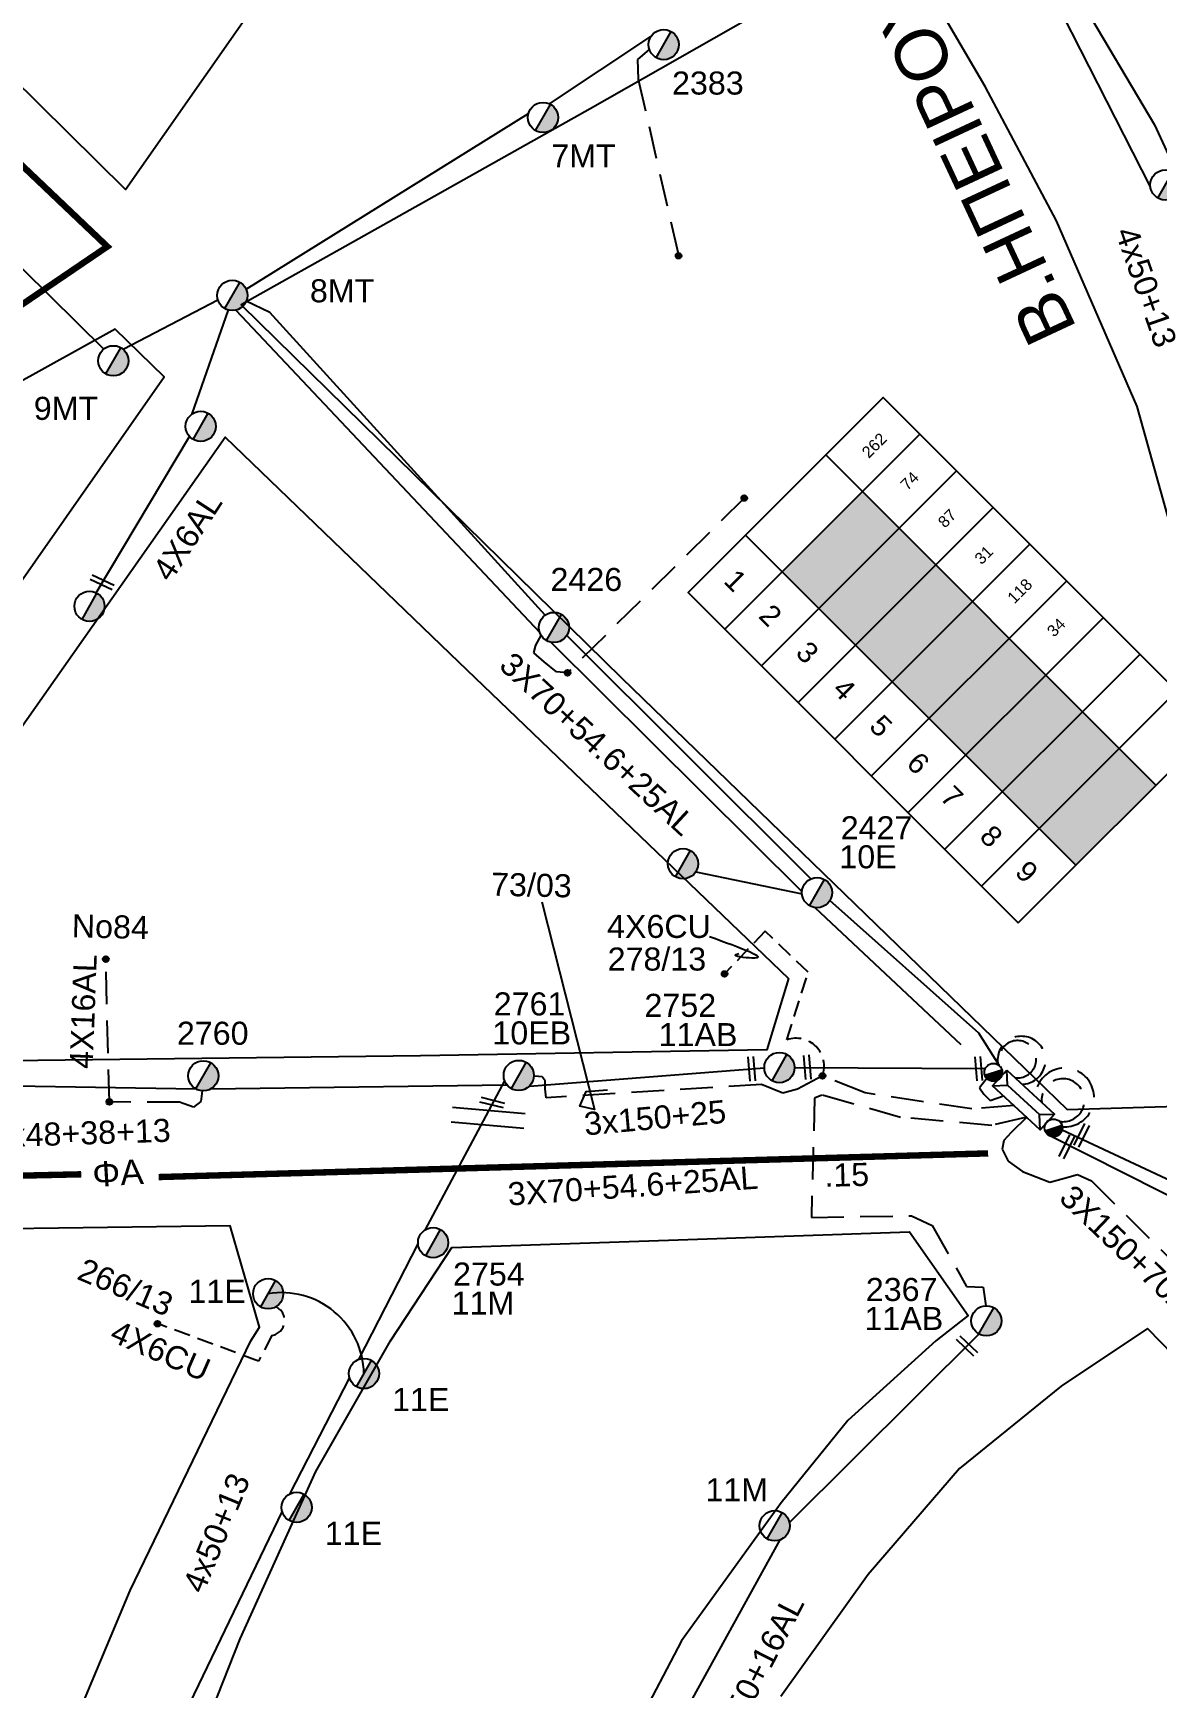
# Model space of a CAD drawing. Header units: millimetres. Extents: x 645 to 3057, y 900 to 1793.
# Drawn here: x 1330.6 to 1418.3, y 1563.5 to 1692.7 of the extents above; entities that cross this region are included whole.
import ezdxf
from ezdxf.enums import TextEntityAlignment as Align

# ---------------------------------------------------------------- set-up
doc = ezdxf.new("R2010")
doc.units = ezdxf.units.MM
doc.linetypes.add('DASHED', pattern=[19.05, 12.7, -6.35])
for name, color, linetype in [('Άγνωστα', 7, 'Continuous'), ('Ασφαλειοκιβώτια Χ.Τ 9 αναχωρήσεων', 7, 'Continuous'), ('Γυμνά εναέρια ΧΤ και ΦΟΠ (3Φ)   4x50+16AL', 7, 'Continuous'), ('Επιγραφές - Σχήματα', 7, 'Continuous'), ('Καλώδια ΧΤ   3x150+50CU', 7, 'DASHED'), ('Καλώδια ΧΤ   4Χ6CU', 7, 'DASHED'), ('Μηχανική τομή', 7, 'Continuous'), ('Στύλος ΦΜ', 7, 'Continuous'), ('Στύλος ΦΜ @ 1', 7, 'Continuous'), ('Συνδέσεις', 7, 'Continuous'), ('Συνεστραμμένα ΧΤ   3x70+54.6+25 AL', 7, 'SYN_LINE'), ('Τομή', 7, 'Continuous'), ('Υποσταθμός εναέριος 2 στύλων', 7, 'Continuous'), ('Υποσταθμός πόλεως', 7, 'Continuous'), ('Υπόβαθρο ΔΕΗ', 7, 'Continuous'), ('Υπόγεια Καλώδια Δικτύου ΧΤ   .15', 7, 'DASHED'), ('Υπόγεια καλώδια Δικτύου ΧΤ και Παρ. ΧΤ - 3X150+70 AL', 7, 'DASHED'), ('Υπόγεια καλώδια Παροχών ΧΤ   4x16AL', 7, 'DASHED'), ('Υπόγεια καλώδια Παροχών ΧΤ   4x6', 7, 'DASHED')]:
    doc.layers.add(name, color=color, linetype=linetype)
doc.styles.get("Standard").update_dxf_attribs({"font": 'arial.ttf'})
doc.linetypes.add('SYN_LINE', pattern='A,0.5,-0.0001,["/\\/\\/\\/",Standard,S=0.1,R=0,X=0,Y=-0.05],-0.25', length=0.7501)

# ---------------------------------------------------------------- blocks, each defined once
blk = doc.blocks.new('ΥΠΑΡΧΩΝ ΤΣΙΜΕΝΤΕΝΙΟΣ ΣΤΥΛΟΣ')
at = {"layer": 'Στύλος ΦΜ'}
blk.add_hatch(color=256, dxfattribs=at).paths.add_polyline_path([(-1.29, -2.28, 0.574793), (2.62, 0, 0.268822), (1.3, 2.27)])
blk.add_line((-1.29, -2.28), (1.3, 2.27), dxfattribs=at)
blk.add_circle((0, 0), 2.62, dxfattribs=at)
at = {"layer": 'Στύλος ΦΜ', "flags": 4}
for tag, p in [('ΑΡΙΘΜΟΣ', (-4.68, 8.05)), ('ΤΥΠΟΣ', (-4.91, 3.03))]:
    blk.add_attdef(tag, p, '', height=4, dxfattribs=at)
blk = doc.blocks.new('ΥΠΟΣΤΑΘΜΟΣ ΕΝΑΕΡΙΟΣ ΕΠΙ 2 ΣΤΥΛΩΝ')
at = {"layer": 'Υποσταθμός εναέριος 2 στύλων', "linetype": 'Continuous'}
for points in [[(-11.97, -2.11, 0.574793), (-8.45, -0.07, 0.268822), (-9.64, 1.98)], [(9.68, -2.15, 0.574793), (13.19, -0.1, 0.268822), (12.01, 1.95)]]:
    blk.add_hatch(color=256, dxfattribs=at).paths.add_polyline_path(points)
for p, q in [((-11.97, -2.11), (-9.64, 1.98)), ((9.68, -2.15), (12.01, 1.95))]:
    blk.add_line(p, q, dxfattribs=at)
for centre in [(-10.81, -0.07), (10.84, -0.1)]:
    blk.add_circle(centre, 2.36, dxfattribs=at)
at = {"layer": 'Υποσταθμός πόλεως', "linetype": 'Continuous', "ltscale": 40}
blk.add_lwpolyline([(-8.57, 2.82), (8.57, 2.82), (8.57, -2.82), (-8.57, -2.82)], close=True, dxfattribs=at)
for points in [[(-5.75, 0), (-8.57, 2.82)], [(-8.57, -2.82), (-5.75, 0)], [(-5.75, 0), (5.75, 0)], [(5.75, 0), (8.57, 2.82)], [(8.57, -2.82), (5.75, 0)]]:
    blk.add_lwpolyline(points, dxfattribs=at)
at = {"layer": 'Υποσταθμός εναέριος 2 στύλων', "ltscale": 40, "flags": 1}
for tag, p in [('ΜΕΤΑΣΧΗΜΑΤΙΣΜΟΣ', (14.09, 2.51)), ('ΙΣΧΥΣ', (14.07, -0.28)), ('ΑΡΙΘΜΟΣ', (14.19, -3))]:
    blk.add_attdef(tag, p, '', height=1.8, dxfattribs=at)
blk = doc.blocks.new('ΜΗΧΑΝΙΚΗ ΤΟΜΗ')
at = {"layer": 'Μηχανική τομή', "ltscale": 40}
for p, q in [((-1.89, 0.78), (1.89, 0.78)), ((1.89, 0), (-1.89, 0))]:
    blk.add_line(p, q, dxfattribs=at)
blk = doc.blocks.new('ΑΣΦΑΛΕΙΟΚΙΒΩΤΙΟ ΥΠΟΣΤΑΘΜΟΥ 9 ΑΝΑΧΩΡΗΣΕΩΝ')
at = {"layer": 'Ασφαλειοκιβώτια Χ.Τ 9 αναχωρήσεων', "ltscale": 40}
for p, q in [((-23.8, 40.36), (24.02, 40.36)), ((-9.72, 40.36), (-9.72, -40.64)), ((9.94, 40.36), (9.94, -40.64)), ((-23.8, 31.36), (24.02, 31.36)), ((-23.8, 22.36), (24.02, 22.36)), ((-23.8, 13.36), (24.02, 13.36)), ((-23.8, 4.36), (24.02, 4.36)), ((-23.8, -4.64), (24.02, -4.64)), ((-23.8, -13.64), (24.02, -13.64)), ((-23.8, -22.64), (24.02, -22.64)), ((-23.8, -31.64), (24.02, -31.64))]:
    blk.add_line(p, q, dxfattribs=at)
at = {"layer": 'Ασφαλειοκιβώτια Χ.Τ 9 αναχωρήσεων'}
blk.add_lwpolyline([(-23.8, -40.64), (24.02, -40.64), (24.02, 40.36), (-23.8, 40.36)], close=True, dxfattribs=at)
for s, p in [('1', (-18.29, 37.41)), ('2', (-18.29, 28.84)), ('3', (-18.29, 19.77)), ('4', (-18.29, 10.74)), ('5', (-18.29, 1.73)), ('6', (-18.29, -7.4)), ('7', (-18.29, -15.65)), ('8', (-18.29, -25.33)), ('9', (-18.29, -34.03))]:
    blk.add_text(s, height=3.6, rotation=270, dxfattribs=at).set_placement(p)
at = {"layer": 'Ασφαλειοκιβώτια Χ.Τ 9 αναχωρήσεων', "ltscale": 40}
for tag, height, p in [('ΟΝΟΜΑ', 5, (-0.16, 44.31)), ('ΚΕΙΜΕΝΟ 1', 2, (17.06, 35.59)), ('ΚΕΙΜΕΝΟ 2', 2, (17.06, 26.88)), ('ΚΕΙΜΕΝΟ 3', 2, (17.06, 17.69)), ('ΚΕΙΜΕΝΟ 4', 2, (17.06, 8.71)), ('ΚΕΙΜΕΝΟ 5', 2, (17.06, -0.13)), ('ΚΕΙΜΕΝΟ 6', 2, (17.06, -9.05)), ('ΚΕΙΜΕΝΟ 7', 2, (17.06, -18.13)), ('ΚΕΙΜΕΝΟ 8', 2, (17.06, -26.85)), ('ΚΕΙΜΕΝΟ 9', 2, (17.06, -35.99)), ('ΣΧ', 2, (-0.1, -42.64))]:
    blk.add_attdef(tag, text='', height=height, dxfattribs=at).set_placement(p, align=Align.MIDDLE_CENTER)
blk = doc.blocks.new('_ΣΥΝΔΕΣΗ')
at = {"layer": 'Συνδέσεις', "linetype": 'SYN_LINE', "ltscale": 40}
blk.add_hatch(color=256, dxfattribs=at).paths.add_polyline_path([(0.5, -0.01, 1), (-0.5, -0.01, 1)])
at = {"layer": 'Συνδέσεις'}
blk.add_circle((0, -0.01), 0.5, dxfattribs=at)
blk = doc.blocks.new('ΤΟΜΗ')
at = {"layer": 'Τομή', "ltscale": 40}
for p, q in [((-5.68, 0), (5.68, 0)), ((5.68, -2.33), (-5.68, -2.33))]:
    blk.add_line(p, q, dxfattribs=at)

msp = doc.modelspace()

# ---------------------------------------------------------------- hatches: boundary and pattern name
at = {"layer": 'Ασφαλειοκιβώτια Χ.Τ 9 αναχωρήσεων'}
for color, points in [(62, [(1389.0104, 1650.6359), (1391.87382, 1647.77175), (1398.12865, 1654.02499), (1395.26523, 1656.88913)]), (133, [(1391.87382, 1647.77175), (1394.73724, 1644.9076), (1400.99206, 1651.16084), (1398.12865, 1654.02499)]), (30, [(1394.73724, 1644.9076), (1397.60065, 1642.04346), (1403.85548, 1648.29669), (1400.99206, 1651.16084)]), (2, [(1397.60065, 1642.04346), (1400.46407, 1639.17931), (1406.7189, 1645.43255), (1403.85548, 1648.29669)]), (151, [(1400.46407, 1639.17931), (1403.32749, 1636.31516), (1409.58232, 1642.5684), (1406.7189, 1645.43255)]), (6, [(1403.32749, 1636.31516), (1406.19091, 1633.45102), (1412.44574, 1639.70425), (1409.58232, 1642.5684)]), (1, [(1406.19091, 1633.45102), (1409.05433, 1630.58687), (1415.30915, 1636.84011), (1412.44574, 1639.70425)]), (85, [(1409.05433, 1630.58687), (1411.91774, 1627.72272), (1418.17257, 1633.97596), (1415.30915, 1636.84011)])]:
    msp.add_hatch(color=color, dxfattribs=at).paths.add_polyline_path(points)

# ---------------------------------------------------------------- linework, layer by layer
at = {"layer": 'Άγνωστα', "color": 151, "linetype": 'Continuous', "ltscale": 20}
msp.add_lwpolyline([(1417.74217, 1680.67998), (1405.44609, 1704.85239)], dxfattribs=at)
at = {"layer": 'Άγνωστα', "color": 62, "linetype": 'DASHED', "ltscale": 0.2}
for points in [[(1378.64487, 1691.41962), (1377.70876, 1690.62768), (1377.76856, 1689.09439), (1380.9266, 1675.30319)], [(1386.05036, 1656.38643), (1372.26579, 1642.7526), (1371.39425, 1642.83179), (1370.44349, 1643.59205), (1369.6195, 1644.30478), (1369.79381, 1644.90665), (1370.21039, 1645.6474)]]:
    msp.add_lwpolyline(points, dxfattribs=at)
at = {"layer": 'Άγνωστα', "color": 27}
for points in [[(1367.35085, 1610.90648), (1361.13057, 1599.25554)], [(1360.59133, 1598.23567), (1355.95785, 1589.15344)], [(1355.23564, 1587.74398), (1350.56118, 1578.64254)], [(1349.97987, 1577.30828), (1341.04744, 1558.72453)]]:
    msp.add_lwpolyline(points, dxfattribs=at)
at = {"layer": 'Άγνωστα', "color": 2, "linetype": 'DASHED', "ltscale": 0.2}
msp.add_lwpolyline([(1404.98564, 1611.07827), (1404.41243, 1610.34455), (1404.75724, 1609.86862), (1405.24982, 1609.35986), (1406.28565, 1609.71964)], dxfattribs=at)
at = {"layer": 'Άγνωστα', "color": 2}
for points in [[(1321.30972, 1610.6437), (1343.25332, 1610.26678)], [(1344.42985, 1610.27512), (1367.5303, 1610.58864)]]:
    msp.add_lwpolyline(points, dxfattribs=at)
at = {"layer": 'Άγνωστα', "color": 62, "linetype": 'DASHED', "ltscale": 0.2}
msp.add_arc((1407.68898, 1612.5046), 1.87152, 271.7831489, 190.8322365, dxfattribs=at)
at = {"layer": 'Άγνωστα', "color": 1, "linetype": 'DASHED', "ltscale": 0.2}
msp.add_arc((1407.37954, 1612.58396), 1.4573, 262.9546884, 206.7825686, dxfattribs=at)
at = {"layer": 'Άγνωστα', "color": 6, "linetype": 'DASHED', "ltscale": 0.2}
msp.add_arc((1411.05223, 1609.60088), 2.29541, 265.4687602, 177.4917011, dxfattribs=at)
at = {"layer": 'Άγνωστα', "color": 151, "linetype": 'DASHED', "ltscale": 0.2}
msp.add_arc((1410.92822, 1609.38299), 1.67456, 260.538752, 184.9078845, dxfattribs=at)
at = {"layer": 'Γυμνά εναέρια ΧΤ και ΦΟΠ (3Φ)   4x50+16AL', "color": 30}
for points in [[(1404.37421, 1591.1616), (1389.5766, 1576.43143)], [(1388.82812, 1575.06344), (1376.86437, 1553.36556)]]:
    msp.add_lwpolyline(points, dxfattribs=at)
at = {"layer": 'Επιγραφές - Σχήματα'}
msp.add_lwpolyline([(1370.24396, 1624.8638), (1374.3531, 1608.66222), (1373.20651, 1608.91689), (1373.71611, 1610.06288), (1375.37231, 1610.19021)], dxfattribs=at)
at = {"layer": 'Επιγραφές - Σχήματα', "ltscale": 0.1}
msp.add_spline([(1383.34643, 1622.1561), (1386.64949, 1620.48165), (1385.38516, 1620.7502), (1385.62223, 1620.82918)], degree=3, dxfattribs=at)
at = {"layer": 'Καλώδια ΧΤ   3x150+50CU', "color": 133, "linetype": 'DASHED', "ltscale": 0.2}
msp.add_lwpolyline([(1407.10658, 1608.96294), (1403.80413, 1608.70109), (1395.48778, 1609.9621), (1392.15802, 1611.2819), (1390.20608, 1610.24901), (1389.05789, 1609.93341), (1387.39301, 1610.62201), (1370.58631, 1609.56519), (1370.5096, 1610.27743), (1370.5096, 1610.90935), (1370.27564, 1611.20011), (1369.98101, 1611.2492), (1369.63011, 1611.26121)], dxfattribs=at)
at = {"layer": 'Καλώδια ΧΤ   4Χ6CU', "color": 133, "ltscale": 0.1}
msp.add_lwpolyline([(1392.15802, 1611.2819, 0.630071426), (1389.37471, 1614.1035), (1391.03961, 1619.36864), (1387.67998, 1622.5692), (1384.51089, 1619.24259)], format="xyb", dxfattribs=at)
at = {"layer": 'Καλώδια ΧΤ   4Χ6CU', "color": 27, "ltscale": 0.1}
msp.add_lwpolyline([(1349.49458, 1593.26412, -0.738661417), (1349.19423, 1591.02392), (1348.14531, 1589.02694), (1340.25349, 1591.94753)], format="xyb", dxfattribs=at)
at = {"layer": 'Συνεστραμμένα ΧΤ   3x70+54.6+25 AL', "color": 62, "ltscale": 20}
for points in [[(1370.862, 1687.1494), (1378.7661, 1692.39969)], [(1347.16717, 1672.69972), (1369.2136, 1686.40926)], [(1346.37624, 1671.05788), (1370.08595, 1645.90404)], [(1370.96446, 1645.13186), (1390.55674, 1625.65743)], [(1391.55795, 1624.42486), (1402.94422, 1613.74316)]]:
    msp.add_lwpolyline(points, dxfattribs=at)
at = {"layer": 'Συνεστραμμένα ΧΤ   3x70+54.6+25 AL', "color": 1, "ltscale": 20}
for points in [[(1323.45115, 1680.44891), (1336.07764, 1668.01966)], [(1370.50545, 1647.23691), (1349.03549, 1670.88099), (1347.18893, 1671.75529)], [(1391.23323, 1626.6563), (1372.20319, 1645.66858)], [(1405.95982, 1612.07062), (1404.35361, 1614.61454), (1392.72895, 1624.96165)]]:
    msp.add_lwpolyline(points, dxfattribs=at)
at = {"layer": 'Συνεστραμμένα ΧΤ   3x70+54.6+25 AL', "color": 1, "ltscale": 10}
msp.add_lwpolyline([(1337.57122, 1668.00321), (1344.97695, 1671.84605)], dxfattribs=at)
at = {"layer": 'Συνεστραμμένα ΧΤ   3x70+54.6+25 AL', "color": 62, "ltscale": 10}
for points in [[(1342.9741, 1662.95778), (1345.79235, 1671.06563)], [(1382.2648, 1627.21646), (1390.55798, 1625.50298)]]:
    msp.add_lwpolyline(points, dxfattribs=at)
at = {"layer": 'Συνεστραμμένα ΧΤ   3x70+54.6+25 AL', "color": 2, "ltscale": 20}
msp.add_lwpolyline([(1369.28987, 1610.49008), (1387.618, 1611.91335)], dxfattribs=at)
at = {"layer": 'Συνεστραμμένα ΧΤ   3x70+54.6+25 AL', "color": 2, "ltscale": 10}
msp.add_lwpolyline([(1389.97332, 1611.94296), (1404.86695, 1611.87186)], dxfattribs=at)
at = {"layer": 'Συνεστραμμένα ΧΤ   3x70+54.6+25 AL', "color": 151, "ltscale": 20}
msp.add_lwpolyline([(1428.30462, 1598.88811), (1410.85844, 1607.0596)], dxfattribs=at)
at = {"layer": 'Συνεστραμμένα ΧΤ   3x70+54.6+25 AL', "color": 6, "ltscale": 20}
msp.add_lwpolyline([(1410.10489, 1606.5283), (1426.90677, 1598.05395), (1427.96629, 1598.18947)], dxfattribs=at)
at = {"layer": 'Συνεστραμμένα ΧΤ   3x70+54.6+25 AL', "color": 27, "ltscale": 10}
msp.add_arc((1349.9457, 1587.93694), 6.42797, 1.0178653, 99.3947105, dxfattribs=at)
at = {"layer": 'Υπόβαθρο ΔΕΗ'}
for points in [[(1347.15152, 1762.86818), (1326.70089, 1731.54242), (1310.84962, 1707.09052), (1337.75386, 1680.46393), (1347.06758, 1693.77107), (1364.24745, 1717.1147), (1385.69235, 1743.33579), (1402.75147, 1763.69714)], [(1480.18047, 1642.40224), (1477.07153, 1650.4299), (1472.14542, 1659.34325), (1469.33519, 1665.48731), (1465.01721, 1674.9824), (1461.94932, 1683.38164), (1459.70124, 1691.34167), (1458.01196, 1699.47877), (1457.19048, 1708.4685), (1457.27679, 1715.517), (1458.44264, 1724.27838), (1447.64234, 1728.16035), (1430.34307, 1718.95433), (1415.56629, 1710.41988), (1406.46604, 1705.10593), (1418.06988, 1685.52307), (1424.03784, 1672.55707), (1428.01869, 1661.33434), (1430.73373, 1650.47219), (1432.78124, 1638.49389), (1433.26366, 1627.62821), (1433.14412, 1614.72429), (1432.74459, 1609.18861)], [(1422.41736, 1609.01054), (1423.08218, 1618.876), (1423.04001, 1629.89483), (1422.10561, 1640.30805), (1420.23575, 1650.97493), (1416.70952, 1663.521), (1410.42043, 1678.01862), (1404.85203, 1688.52046), (1400.05498, 1696.70981), (1397.67768, 1700.23165), (1374.01408, 1686.76336), (1355.9738, 1676.61021), (1346.7807, 1671.46222), (1376.48185, 1642.36435), (1411.25919, 1608.6678), (1422.41736, 1609.01054)], [(1302.81841, 1611.60001), (1340.7785, 1665.84962), (1336.95445, 1669.55744), (1328.85275, 1665.05713), (1316.57205, 1657.34146), (1301.46277, 1646.73742), (1286.99499, 1636.30593), (1273.39879, 1624.87818), (1256.90757, 1611.49265), (1302.81841, 1611.60001)], [(1320.22462, 1612.35656), (1315.3733, 1618.27188), (1328.52709, 1636.92436), (1345.54707, 1661.14338), (1363.75279, 1643.61129), (1389.49291, 1618.89136), (1387.82171, 1613.32969), (1360.78609, 1612.8425), (1320.22462, 1612.35656)], [(1331.7331, 1555.85463), (1338.13068, 1571.12882), (1347.55436, 1590.59429), (1348.22291, 1591.67944), (1345.9317, 1599.58736), (1315.28724, 1599.15868), (1311.99096, 1598.22076), (1308.78007, 1596.4072), (1301.81341, 1590.59429), (1297.73249, 1587.19427), (1295.08328, 1576.32171), (1291.88689, 1562.14588)], [(1340.13615, 1550.68252), (1346.70222, 1567.34733), (1352.62338, 1580.39676), (1358.43546, 1590.59429), (1363.22052, 1597.90029), (1380.13593, 1598.45272), (1398.93936, 1599.10325), (1403.52938, 1592.57967), (1401.00038, 1590.59429), (1394.14072, 1584.3851), (1388.92989, 1577.96583), (1381.14451, 1567.17864), (1374.33956, 1554.18594)], [(1417.523, 1591.55953), (1410.77173, 1587.06085), (1402.83389, 1580.64), (1395.70726, 1572.35403), (1388.90964, 1562.84772)], [(1434.41311, 1563.44882), (1440.09266, 1568.49097), (1421.64067, 1587.34796), (1417.523, 1591.55953)]]:
    msp.add_lwpolyline(points, dxfattribs=at)
at = {"layer": 'Υπόβαθρο ΔΕΗ', "color": 85, "const_width": 0.5}
for points in [[(1305.521, 1655.07495), (1336.34576, 1676.01605), (1323.23496, 1688.48514)], [(1405.08057, 1605.23589), (1340.35137, 1603.38727)], [(1334.30773, 1603.60419), (1300.71623, 1602.84358), (1265.17078, 1602.84708)]]:
    msp.add_lwpolyline(points, dxfattribs=at)
at = {"layer": 'Υπόγεια Καλώδια Δικτύου ΧΤ   .15', "color": 30, "ltscale": 0.2}
msp.add_lwpolyline([(1408.09603, 1608.05088), (1405.3751, 1607.42285), (1398.25537, 1608.04332), (1392.11325, 1609.77684), (1391.5425, 1609.53586), (1391.28462, 1600.24346), (1399.10511, 1600.36978), (1400.72368, 1599.62006), (1403.39336, 1594.84419), (1404.70427, 1594.80405), (1404.91383, 1593.34261)], dxfattribs=at)
at = {"layer": 'Υπόγεια καλώδια Δικτύου ΧΤ και Παρ. ΧΤ - 3X150+70 AL', "color": 85, "ltscale": 0.2}
msp.add_lwpolyline([(1408.09603, 1608.05088), (1406.88354, 1606.87586), (1406.31492, 1606.23273), (1406.18024, 1605.57463), (1406.64412, 1604.6174), (1407.7664, 1603.82469), (1409.89125, 1602.98711), (1411.04345, 1603.30121), (1412.04602, 1603.58539), (1413.13837, 1603.09181), (1422.63556, 1593.7025)], dxfattribs=at)
at = {"layer": 'Υπόγεια καλώδια Παροχών ΧΤ   4x16AL', "color": 2, "ltscale": 0.2}
msp.add_lwpolyline([(1343.75506, 1610.11615), (1343.64422, 1609.28129), (1343.06517, 1608.84032), (1341.98979, 1609.22616), (1336.5026, 1609.25373), (1336.22675, 1620.39866)], dxfattribs=at)
at = {"layer": 'Υπόγεια καλώδια Παροχών ΧΤ   4x6', "color": 62, "linetype": 'SYN_LINE', "ltscale": 10}
msp.add_lwpolyline([(1335.47914, 1648.9932), (1342.76156, 1661.19084)], dxfattribs=at)

# ---------------------------------------------------------------- block references
at = {"layer": 'Ασφαλειοκιβώτια Χ.Τ 9 αναχωρήσεων'}
ref = msp.add_blockref('ΑΣΦΑΛΕΙΟΚΙΒΩΤΙΟ ΥΠΟΣΤΑΘΜΟΥ 9 ΑΝΑΧΩΡΗΣΕΩΝ', (1402.08161, 1643.74603), dxfattribs=dict(at, xscale=0.4500000000000041, yscale=0.4500000000000041, zscale=0.4500000000000041, rotation=44.99270874624587))
ref.add_attrib('ΚΕΙΜΕΝΟ 2', '74', dxfattribs={"ltscale": 40, "height": 0.9, "rotation": 44.9927087}).set_placement((1398.95827, 1657.7302), align=Align.MIDDLE_CENTER)
ref.add_attrib('ΚΕΙΜΕΝΟ 1', '262', dxfattribs={"ltscale": 40, "height": 0.9, "rotation": 44.9927087}).set_placement((1396.18916, 1660.50002), align=Align.MIDDLE_CENTER)
ref.add_attrib('ΚΕΙΜΕΝΟ 3', '87', dxfattribs={"ltscale": 40, "height": 0.9, "rotation": 44.9927087}).set_placement((1401.88422, 1654.80351), align=Align.MIDDLE_CENTER)
ref.add_attrib('ΚΕΙΜΕΝΟ 4', '31', dxfattribs={"ltscale": 40, "height": 0.9, "rotation": 44.9927087}).set_placement((1404.73946, 1651.94755), align=Align.MIDDLE_CENTER)
ref.add_attrib('ΚΕΙΜΕΝΟ 5', '118', dxfattribs={"ltscale": 40, "height": 0.9, "rotation": 44.9927087}).set_placement((1407.5527, 1649.13359), align=Align.MIDDLE_CENTER)
ref.add_attrib('ΚΕΙΜΕΝΟ 6', '34', dxfattribs={"ltscale": 40, "height": 0.9, "rotation": 44.9927087}).set_placement((1410.39139, 1646.29417), align=Align.MIDDLE_CENTER)
at = {"layer": 'Μηχανική τομή'}
for p, xscale, yscale, zscale, rotation in [((1335.85832, 1649.62831), 0.500000000000036, 0.500000000000036, 0.500000000000036, 334.9383458927973), ((1386.44169, 1611.82201), 0.4999999999999392, 0.4999999999999392, 0.4999999999999392, 274.5882633411642), ((1390.77001, 1611.94357), 0.4999999999999392, 0.4999999999999392, 0.4999999999999392, 274.5882633411642), ((1404.15038, 1611.83334), 0.4999999999999392, 0.4999999999999392, 0.4999999999999392, 274.5882633411642), ((1366.33955, 1609.01227), 0.499999999999968, 0.499999999999968, 0.499999999999968, 346.3318095983545), ((1412.20321, 1606.72886), 0.4999999999999438, 0.4999999999999438, 0.4999999999999438, 243.9936047766587), ((1411.03296, 1605.84036), 0.4999999999999936, 0.4999999999999936, 0.4999999999999936, 243.993604776647), ((1403.56129, 1590.35238), 0.5000000000000313, 0.5000000000000313, 0.5000000000000313, 136.4642697838842)]:
    msp.add_blockref('ΜΗΧΑΝΙΚΗ ΤΟΜΗ', p, dxfattribs=dict(at, xscale=xscale, yscale=yscale, zscale=zscale, rotation=rotation))
at = {"layer": 'Στύλος ΦΜ @ 1', "ltscale": 40}
ref = msp.add_blockref('ΥΠΑΡΧΩΝ ΤΣΙΜΕΝΤΕΝΙΟΣ ΣΤΥΛΟΣ', (1379.76667, 1691.7784), dxfattribs=dict(at, xscale=0.4499999999998181, yscale=0.4499999999998181, zscale=0.4499999999998181))
ref.add_attrib('ΤΥΠΟΣ', '2383', (1380.4129, 1687.87948), dxfattribs={"layer": 'Στύλος ΦΜ', "height": 1.8, "flags": 4})
ref = msp.add_blockref('ΥΠΑΡΧΩΝ ΤΣΙΜΕΝΤΕΝΙΟΣ ΣΤΥΛΟΣ', (1370.34729, 1686.09005), dxfattribs=dict(at, xscale=0.4499999999998181, yscale=0.4499999999998181, zscale=0.4499999999998181))
ref.add_attrib('ΤΥΠΟΣ', '7MT', (1370.99352, 1682.19113), dxfattribs={"layer": 'Στύλος ΦΜ', "height": 1.8, "flags": 4})
ref = msp.add_blockref('ΥΠΑΡΧΩΝ ΤΣΙΜΕΝΤΕΝΙΟΣ ΣΤΥΛΟΣ', (1418.91107, 1680.82426), dxfattribs=dict(at, xscale=0.4499999999998181, yscale=0.4499999999998181, zscale=0.4499999999998181))
ref.add_attrib('ΤΥΠΟΣ', '11E', (1422.60944, 1679.10084), dxfattribs={"layer": 'Στύλος ΦΜ', "height": 1.8, "flags": 4})
ref.add_attrib('ΑΡΙΘΜΟΣ', '2384', (1422.71599, 1681.36313), dxfattribs={"layer": 'Στύλος ΦΜ', "height": 1.8, "flags": 4})
ref = msp.add_blockref('ΥΠΑΡΧΩΝ ΤΣΙΜΕΝΤΕΝΙΟΣ ΣΤΥΛΟΣ', (1346.09943, 1672.20266), dxfattribs=dict(at, xscale=0.4499999999998181, yscale=0.4499999999998181, zscale=0.4499999999998181))
ref.add_attrib('ΤΥΠΟΣ', '8MT', (1352.15536, 1671.66542), dxfattribs={"layer": 'Στύλος ΦΜ', "height": 1.8, "flags": 4})
ref = msp.add_blockref('ΥΠΑΡΧΩΝ ΤΣΙΜΕΝΤΕΝΙΟΣ ΣΤΥΛΟΣ', (1336.8144, 1667.10079), dxfattribs=dict(at, xscale=0.4499999999998181, yscale=0.4499999999998181, zscale=0.4499999999998181))
ref.add_attrib('ΤΥΠΟΣ', '9MT', (1330.60681, 1662.48845), dxfattribs={"layer": 'Στύλος ΦΜ', "height": 1.8, "flags": 4})
at = {"layer": 'Στύλος ΦΜ @ 1', "ltscale": 40, "xscale": 0.4499999999998181, "yscale": 0.4499999999998181, "zscale": 0.4499999999998181}
for p in [(1343.63388, 1661.98216), (1334.9539, 1647.93903), (1381.26984, 1627.84669)]:
    msp.add_blockref('ΥΠΑΡΧΩΝ ΤΣΙΜΕΝΤΕΝΙΟΣ ΣΤΥΛΟΣ', p, dxfattribs=at)
at = {"layer": 'Στύλος ΦΜ @ 1', "ltscale": 40}
ref = msp.add_blockref('ΥΠΑΡΧΩΝ ΤΣΙΜΕΝΤΕΝΙΟΣ ΣΤΥΛΟΣ', (1371.20012, 1646.28582), dxfattribs=dict(at, xscale=0.4499999999998181, yscale=0.4499999999998181, zscale=0.4499999999998181))
ref.add_attrib('ΤΥΠΟΣ', '2426', (1370.92896, 1649.13307), dxfattribs={"layer": 'Στύλος ΦΜ', "height": 1.8, "flags": 4})
ref = msp.add_blockref('ΥΠΑΡΧΩΝ ΤΣΙΜΕΝΤΕΝΙΟΣ ΣΤΥΛΟΣ', (1391.73256, 1625.58962), dxfattribs=dict(at, xscale=0.4499999999998181, yscale=0.4499999999998181, zscale=0.4499999999998181))
ref.add_attrib('ΤΥΠΟΣ', '10E', (1393.46962, 1627.48623), dxfattribs={"layer": 'Στύλος ΦΜ', "height": 1.8, "flags": 4})
ref.add_attrib('ΑΡΙΘΜΟΣ', '2427', (1393.57617, 1629.74852), dxfattribs={"layer": 'Στύλος ΦΜ', "height": 1.8, "flags": 4})
ref = msp.add_blockref('ΥΠΑΡΧΩΝ ΤΣΙΜΕΝΤΕΝΙΟΣ ΣΤΥΛΟΣ', (1368.45379, 1611.3196), dxfattribs=dict(at, xscale=0.4499999999998181, yscale=0.4499999999998181, zscale=0.4499999999998181))
ref.add_attrib('ΤΥΠΟΣ', '10EB', (1366.39271, 1613.74154), dxfattribs={"layer": 'Στύλος ΦΜ', "height": 1.8, "flags": 4})
ref.add_attrib('ΑΡΙΘΜΟΣ', '2761', (1366.49926, 1616.00383), dxfattribs={"layer": 'Στύλος ΦΜ', "height": 1.8, "flags": 4})
ref = msp.add_blockref('ΥΠΑΡΧΩΝ ΤΣΙΜΕΝΤΕΝΙΟΣ ΣΤΥΛΟΣ', (1388.79559, 1611.93425), dxfattribs=dict(at, xscale=0.4499999999998181, yscale=0.4499999999998181, zscale=0.4499999999998181))
ref.add_attrib('ΤΥΠΟΣ', '11AB', (1379.36832, 1613.60867), dxfattribs={"layer": 'Στύλος ΦΜ', "height": 1.8, "flags": 4})
ref.add_attrib('ΑΡΙΘΜΟΣ', '2752', (1378.26259, 1615.89115), dxfattribs={"layer": 'Στύλος ΦΜ', "height": 1.8, "flags": 4})
ref = msp.add_blockref('ΥΠΑΡΧΩΝ ΤΣΙΜΕΝΤΕΝΙΟΣ ΣΤΥΛΟΣ', (1343.83436, 1611.29125), dxfattribs=dict(at, xscale=0.4499999999998181, yscale=0.4499999999998181, zscale=0.4499999999998181))
ref.add_attrib('ΤΥΠΟΣ', '2760', (1341.77328, 1613.71319), dxfattribs={"layer": 'Στύλος ΦΜ', "height": 1.8, "flags": 4})
ref = msp.add_blockref('ΥΠΑΡΧΩΝ ΤΣΙΜΕΝΤΕΝΙΟΣ ΣΤΥΛΟΣ', (1361.76872, 1598.26564), dxfattribs=dict(at, xscale=0.4499999999998181, yscale=0.4499999999998181, zscale=0.4499999999998181))
ref.add_attrib('ΤΥΠΟΣ', '11M', (1363.21511, 1592.65495), dxfattribs={"layer": 'Στύλος ΦΜ', "height": 1.8, "flags": 4})
ref.add_attrib('ΑΡΙΘΜΟΣ', '2754', (1363.32166, 1594.91724), dxfattribs={"layer": 'Στύλος ΦΜ', "height": 1.8, "flags": 4})
ref = msp.add_blockref('ΥΠΑΡΧΩΝ ΤΣΙΜΕΝΤΕΝΙΟΣ ΣΤΥΛΟΣ', (1348.89643, 1594.27869), dxfattribs=dict(at, xscale=0.4499999999998181, yscale=0.4499999999998181, zscale=0.4499999999998181))
ref.add_attrib('ΤΥΠΟΣ', '11E', (1342.67598, 1593.57008), dxfattribs={"layer": 'Στύλος ΦΜ', "height": 1.8, "flags": 4})
ref = msp.add_blockref('ΥΠΑΡΧΩΝ ΤΣΙΜΕΝΤΕΝΙΟΣ ΣΤΥΛΟΣ', (1404.94336, 1592.16521), dxfattribs=dict(at, xscale=0.4499999999998181, yscale=0.4499999999998181, zscale=0.4499999999998181))
ref.add_attrib('ΤΥΠΟΣ', '11AB', (1395.42906, 1591.44997), dxfattribs={"layer": 'Στύλος ΦΜ', "height": 1.8, "flags": 4})
ref.add_attrib('ΑΡΙΘΜΟΣ', '2367', (1395.53561, 1593.71226), dxfattribs={"layer": 'Στύλος ΦΜ', "height": 1.8, "flags": 4})
ref = msp.add_blockref('ΥΠΑΡΧΩΝ ΤΣΙΜΕΝΤΕΝΙΟΣ ΣΤΥΛΟΣ', (1356.37265, 1588.05113), dxfattribs=dict(at, xscale=0.4499999999998181, yscale=0.4499999999998181, zscale=0.4499999999998181))
ref.add_attrib('ΤΥΠΟΣ', '11E', (1358.56843, 1585.12563), dxfattribs={"layer": 'Στύλος ΦΜ', "height": 1.8, "flags": 4})
ref = msp.add_blockref('ΥΠΑΡΧΩΝ ΤΣΙΜΕΝΤΕΝΙΟΣ ΣΤΥΛΟΣ', (1388.42795, 1576.17115), dxfattribs=dict(at, xscale=0.4499999999998181, yscale=0.4499999999998181, zscale=0.4499999999998181))
ref.add_attrib('ΤΥΠΟΣ', '11M', (1383.01754, 1578.0796), dxfattribs={"layer": 'Στύλος ΦΜ', "height": 1.8, "flags": 4})
ref = msp.add_blockref('ΥΠΑΡΧΩΝ ΤΣΙΜΕΝΤΕΝΙΟΣ ΣΤΥΛΟΣ', (1351.11951, 1577.60552), dxfattribs=dict(at, xscale=0.4499999999998181, yscale=0.4499999999998181, zscale=0.4499999999998181))
ref.add_attrib('ΤΥΠΟΣ', '11E', (1353.31528, 1574.68002), dxfattribs={"layer": 'Στύλος ΦΜ', "height": 1.8, "flags": 4})
at = {"layer": 'Συνδέσεις', "xscale": 0.4499999999998181, "yscale": 0.4499999999998181, "zscale": 0.4499999999998181}
for p in [(1380.9266, 1675.30319), (1386.05036, 1656.38643), (1372.26579, 1642.7526), (1336.22675, 1620.39866), (1384.51234, 1619.24779), (1392.15946, 1611.28711), (1336.5026, 1609.25373), (1340.25349, 1591.94753)]:
    msp.add_blockref('_ΣΥΝΔΕΣΗ', p, dxfattribs=at)
at = {"layer": 'Τομή', "xscale": 0.5000000000002073, "yscale": 0.5000000000002073, "zscale": 0.5000000000002073, "rotation": 354.9441474582267}
msp.add_blockref('ΤΟΜΗ', (1366.11415, 1608.59007), dxfattribs=at)
at = {"layer": 'Υποσταθμός εναέριος 2 στύλων', "xscale": 0.2953241108113707, "yscale": 0.2953241108113707, "zscale": 0.2953241108113707, "rotation": 317.3308927273751}
msp.add_blockref('ΥΠΟΣΤΑΘΜΟΣ ΕΝΑΕΡΙΟΣ ΕΠΙ 2 ΣΤΥΛΩΝ', (1407.84795, 1609.41034), dxfattribs=at)

# ---------------------------------------------------------------- texts
at = {"layer": 'Γυμνά εναέρια ΧΤ και ΦΟΠ (3Φ)   4x50+16AL', "color": 7, "insert": (1383.16081, 1559.21314), "char_height": 1.8, "width": 168.3717627, "attachment_point": 1, "rotation": 62.8359824}
msp.add_mtext('4X50+16AL', dxfattribs=at)
at = {"layer": 'Επιγραφές - Σχήματα', "insert": (1408.4169, 1667.91623), "char_height": 4, "width": 69.9753744, "attachment_point": 1, "rotation": 114.9984286}
msp.add_mtext('Β.ΗΠΕΙΡΟΥ', dxfattribs=at)
at = {"layer": 'Επιγραφές - Σχήματα', "color": 7, "char_height": 1.8, "width": 168.3717627, "attachment_point": 1}
for s, insert, rotation in [('4x50+13', (1416.68089, 1677.74887), 289.1084655), ('73/03', (1366.31696, 1627.1514), 358.7159584), ('No84', (1333.60002, 1623.90073), 358.7159584), ('3x150+25', (1373.46981, 1608.42625), 5.1382357), ('3x48+38+13', (1327.28121, 1607.49222), 1.869299), ('4x50+13', (1342.17135, 1571.47229), 67.6983232)]:
    msp.add_mtext(s, dxfattribs=dict(at, insert=insert, rotation=rotation))
at = {"layer": 'Καλώδια ΧΤ   4Χ6CU', "ltscale": 0.1, "char_height": 1.8, "attachment_point": 1}
for s, insert in [('4X6CU', (1375.34234, 1623.85379)), ('278/13', (1375.38826, 1621.30531))]:
    msp.add_mtext_dynamic_manual_height_columns(s, width=8.4513818, gutter_width=12.5, heights=[0], dxfattribs=dict(at, insert=insert))
for s, insert, rotation in [('266/13', (1334.57714, 1597.12198), 337.1013675), ('4X6CU', (1337.15079, 1592.29011), 336.3586747)]:
    msp.add_mtext_dynamic_manual_height_columns(s, width=8.4471533, gutter_width=12.5, heights=[0], dxfattribs=dict(at, insert=insert, rotation=rotation))
at = {"layer": 'Συνεστραμμένα ΧΤ   3x70+54.6+25 AL', "color": 7, "char_height": 1.8, "width": 168.3717627, "attachment_point": 1}
for insert, rotation in [((1368.03737, 1644.50199), 317.2633542), ((1367.53626, 1602.95305), 3.8865341)]:
    msp.add_mtext('3X70+54.6+25AL', dxfattribs=dict(at, insert=insert, rotation=rotation))
at = {"layer": 'Υπόβαθρο ΔΕΗ', "insert": (1335.11605, 1604.55897), "char_height": 1.8, "width": 4.6964718, "attachment_point": 1, "rotation": 3.5542303}
msp.add_mtext('{\\H1.083x;\\C85;ΦΑ}', dxfattribs=at)
at = {"layer": 'Υπόγεια Καλώδια Δικτύου ΧΤ   .15', "color": 7, "insert": (1392.27494, 1604.41997), "char_height": 1.8, "width": 168.3717627, "attachment_point": 1, "rotation": 1.4766789}
msp.add_mtext('.15', dxfattribs=at)
at = {"layer": 'Υπόγεια καλώδια Δικτύου ΧΤ και Παρ. ΧΤ - 3X150+70 AL', "color": 7, "insert": (1411.75977, 1602.92984), "char_height": 1.8, "width": 168.3717627, "attachment_point": 1, "rotation": 316.3253533}
msp.add_mtext('3X150+70AL', dxfattribs=at)
at = {"layer": 'Υπόγεια καλώδια Παροχών ΧΤ   4x16AL', "color": 7, "insert": (1333.40323, 1611.87698), "char_height": 1.8, "width": 168.3717627, "attachment_point": 1, "rotation": 87.9164622}
msp.add_mtext('4X16AL', dxfattribs=at)
at = {"layer": 'Υπόγεια καλώδια Παροχών ΧΤ   4x6', "color": 7, "insert": (1339.7636, 1650.73002), "char_height": 1.8, "width": 168.3717627, "attachment_point": 1, "rotation": 56.7949649}
msp.add_mtext('4X6AL', dxfattribs=at)

doc.saveas('drawing.dxf')
